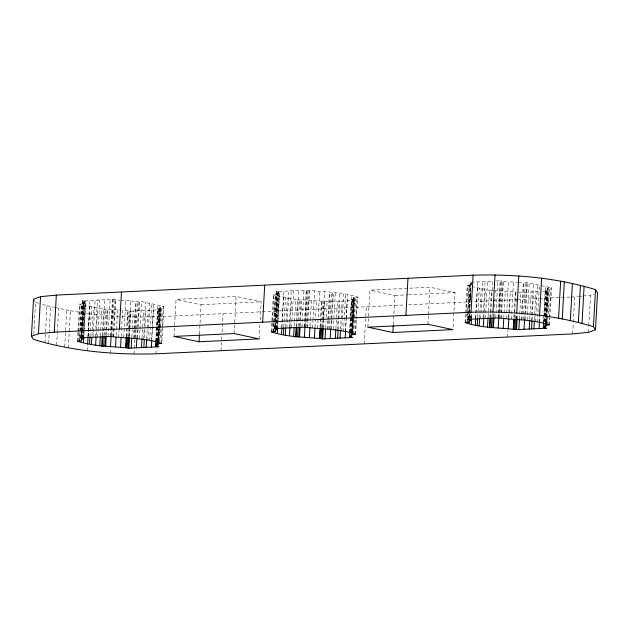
<?xml version="1.0" encoding="UTF-8"?>
<svg xmlns="http://www.w3.org/2000/svg" width="629" height="629" viewBox="0 0 629 629"><rect width="100%" height="100%" fill="white"/><g stroke="black" fill="none" stroke-linecap="round" stroke-linejoin="round"><path stroke-width="0.47" stroke-dasharray="3.15 2.36" d="M33.762 334.518L35.562 302.329L33.526 299.184M44.895 342.813L46.971 305.749L39.949 303.642M48.559 343.591L49.109 333.842M49.164 332.867L50.635 306.535M56.626 345.313L57.278 333.606M57.333 332.631L58.694 308.249M64.685 347.027L66.76 309.963M68.349 347.813L70.424 310.75L55.108 307.487M77.461 341.154L77.949 332.379M78.004 331.404L79.529 304.09L83.555 303.901L82.022 331.208M78.082 341.122L78.578 332.348M78.633 331.373L80.158 304.059M79.348 341.563L81.424 304.499M79.466 341.06L79.576 339.11M79.631 338.135L79.962 332.285M80.017 331.302L81.542 303.996M80.363 337.859L80.693 332.002M80.74 331.027L82.43 300.796L112.481 299.357L119.919 300.23M80.866 337.962L81.196 332.112M81.251 331.137L82.942 300.898M81.125 336.114L81.345 332.214M81.393 331.239L82.926 303.933M81.251 336.397L83.107 303.233L84.176 302.014L85.678 301.48L83.602 338.544M81.298 338.693L83.311 302.604M81.754 336.083L81.967 332.183M81.982 338.198L84.058 301.142M82.155 338.103L82.485 332.254M82.541 331.279L84.176 302.014M82.706 337.742L83.036 331.892M83.091 330.917L84.781 300.678M83.099 338.441L85.174 301.377M83.846 336.594L85.591 305.38M87.871 337.498L89.947 300.434M88.068 336.507L89.758 306.268M87.376 350.872L87.753 344.039M88.194 336.24L89.444 313.808L70.424 310.75M89.955 336.908L90.23 332.033M90.285 331.058L91.645 306.677M91.96 335.359L93.54 307.078M93.037 337.246L95.113 300.19M95.388 337.136L95.655 332.261M95.875 328.362L97.456 300.072M96.182 335.273L96.402 331.373M96.457 330.398L97.707 307.966M97.731 337.026L98.061 331.176M98.116 330.201L99.807 299.962M100.349 336.161L100.616 331.286M100.671 330.311L101.874 308.855M102.299 335.587L103.769 309.256L79.529 304.09M102.897 336.782L104.964 299.719M104.304 335.493L105.782 309.161M105.688 335.43L107.158 309.091M106.317 335.399L106.537 331.499M106.592 330.524L107.787 309.059L120.949 310.105M108.062 336.531L110.13 299.467M110.405 336.421L110.735 330.571M110.79 329.588L112.481 299.357M110.916 336.531L111.239 330.673M111.294 329.698L112.984 299.467M110.185 353.018L110.515 347.169M111.199 334.88L111.443 330.587M111.475 330.005L112.622 309.523M112.033 336.767L112.355 330.909M112.41 329.934L114.101 299.703M113.141 337.002L115.217 299.939M113.652 337.113L115.72 300.049M116.168 335.265L116.444 330.382M116.499 329.407L117.592 309.9M118.692 337.333L119.07 330.5M121.153 336.539L121.483 330.689M121.539 329.714L122.624 310.207L130.911 311.119L160.953 309.68L159.97 327.237M123.732 337.631L125.8 300.568L120.76 300.269M126.193 336.759L127.663 310.427M126.696 336.869L128.174 310.537M127.868 336.13L128.198 330.28M128.253 329.305L129.291 310.773M128.693 338.017L130.769 300.953L125.8 300.568M128.984 336.366L129.37 329.541M129.417 328.566L130.4 311.009M129.488 336.476L129.873 329.651M129.928 328.676L130.911 311.119M131.783 337.341L132.224 329.541M132.279 328.558L133.254 311.009M133.529 338.473L134.016 329.698M134.071 328.723L135.597 301.409L139.622 301.22L163.862 306.378L161.787 343.442M134.158 338.441L134.645 329.667M134.7 328.692L136.226 301.377M133.969 354.064L134.244 349.189M134.299 348.214L135.337 329.682M135.392 328.708L136.045 317L157.973 316.757L261.365 311.811M135.542 338.378L136.029 329.604M136.084 328.621L137.609 301.315M136.918 338.316L138.993 301.252M137.547 338.284L139.622 301.22M139.441 338.685L139.937 329.911M139.984 328.936L141.517 301.621M142.06 337.82L143.585 310.514M143.609 339.574L144.151 329.816M144.371 325.916L145.684 302.51M144.403 337.71L144.898 328.928M144.953 327.953L145.928 310.396M146.699 338.575L147.241 328.818M147.296 327.843L148.279 310.286M147.776 340.462L148.428 328.755M148.483 327.78L149.844 303.398M149.671 340.863L151.738 303.799M151.558 341.264L153.633 304.2M151.809 339.298L153.445 310.042M155.725 342.152L157.8 305.089M155.913 341.177L157.714 308.988L160.073 307.872L159.837 306.575L163.862 306.378M156.417 341.288L158.217 309.098M155.906 353.82L156.236 347.971M156.613 341.138L157.973 316.757M156.865 341.004L158.61 309.79M157.36 341.618L158.068 328.943M158.123 327.961L159.216 308.454M157.533 341.523L158.241 328.841M158.296 327.866L159.334 309.334M157.769 343.638L158.587 329.006M158.634 328.031L159.837 306.575M158.225 341.036L160.073 307.872M158.264 343.332L160.285 307.243M158.39 343.607L159.208 328.975M159.263 328L160.466 306.543M158.705 340.784L159.357 329.077M159.412 328.102L160.45 309.57M159.208 340.894L159.915 328.212M159.774 343.544L160.709 328.409M160.647 327.937L161.968 305.977M161.158 343.473L163.233 306.409M173.989 336.436L176.057 299.373L236.15 296.503L261.169 301.834L260.131 320.365M199.44 333.968L201.076 304.703L176.057 299.373M221.023 350.707L221.84 336.075M222.061 332.175L223.098 313.643M234.082 333.567L236.15 296.503M259.101 338.897L259.919 324.265M271.303 331.884L273.371 294.82L277.397 294.631L275.864 321.938M271.925 331.86L274 294.797M273.19 332.293L273.686 323.51M273.741 322.535L275.266 295.229M273.308 331.79L275.384 294.726M274.205 328.59L274.527 322.732M274.582 321.757L276.273 291.526L306.323 290.087C323.51 292.233 340.997 291.486 357.697 297.116L356.501 318.573M274.708 328.692L275.038 322.842M275.093 321.867L276.784 291.636M274.967 326.844L275.18 322.944M275.235 321.969L276.768 294.663M275.093 327.127L275.305 323.227M275.36 322.252L276.949 293.963L278.018 292.744L279.52 292.218L277.884 321.474M275.14 329.423L275.463 323.573M275.683 319.666L277.153 293.334M275.596 326.821L275.809 322.913M275.824 328.936L277.9 291.872M275.997 328.833L278.018 292.744M276.548 328.472L276.878 322.622M276.933 321.647L278.623 291.408M276.941 329.171L279.017 292.108M277.444 329.281L277.829 322.449M277.688 327.324L277.955 322.449M278.01 321.474L279.433 296.117M281.713 328.228L283.789 291.164M281.91 327.237L283.6 296.998M283.852 326.663L284.072 322.763M284.127 321.789L285.487 297.407M285.747 327.072L287.382 297.808M286.879 327.984L288.955 290.92M289.23 327.866L291.298 290.802M290.024 326.003L291.549 298.696M291.573 327.756L291.903 321.906M291.958 320.932L293.649 290.692M294.246 325.916L294.458 322.017M294.514 321.042L295.716 299.585M296.133 326.317L297.611 299.986L273.371 294.82M296.739 327.512L298.806 290.449M298.146 326.223L299.616 299.891M299.53 326.16L301 299.821M300.159 326.129L301.629 299.797L321.505 301.157L324.753 301.849L354.795 300.41L353.05 331.625M301.904 327.261L303.972 290.197M304.247 327.151L306.323 290.087M304.758 327.261L306.826 290.197M305.041 325.61L305.262 321.71M305.317 320.735L306.465 300.253M305.875 327.497L307.943 290.433M306.983 327.733L307.314 321.883M307.369 320.908L309.059 290.669M307.495 327.843L307.817 321.993M307.872 321.018L309.562 290.779M310.011 325.995L310.286 321.12M310.341 320.145L311.426 300.631M312.534 328.063L312.912 321.238M312.967 320.255L314.602 290.999M314.995 327.277L316.466 300.937M317.574 328.369L319.642 291.306M320.035 327.497L321.505 301.157M320.593 326.624L322.017 301.267M321.71 326.86L322.04 321.01M322.095 320.035L323.125 301.503M322.535 328.747L322.976 320.947M323.031 319.972L324.611 291.683M322.826 327.104L323.157 321.246M323.212 320.271L324.242 301.739M323.282 328.181L324.753 301.849M325.625 328.071L326.011 321.246M326.223 317.346L327.096 301.739M327.371 329.203L327.858 320.428M327.913 319.453L329.439 292.139M328 329.179L328.487 320.397M328.542 319.422L330.068 292.115M329.384 329.109L329.871 320.334M329.926 319.359L331.452 292.045M330.76 329.046L332.835 291.982M331.389 329.014L331.884 320.232M331.939 319.257L333.464 291.95M333.284 329.415L335.359 292.351M335.902 328.55L337.427 301.244M337.451 330.304L339.518 293.24M338.19 329.415L339.77 301.134M340.541 329.305L341.083 319.548M341.138 318.573L342.121 301.016M341.618 331.192L342.27 319.485M342.325 318.51L343.686 294.128M343.513 331.593L345.58 294.529M345.4 332.002L346.115 319.32M346.17 318.345L347.475 294.938M345.596 331.011L346.249 319.304M346.304 318.329L347.287 300.772M349.567 332.883L351.642 295.819M349.755 331.908L351.556 299.719L353.915 298.602L353.679 297.305L357.697 297.116M350.259 332.018L350.966 319.335M351.021 318.36L352.059 299.829M350.707 331.735L352.452 300.528M351.257 331.373L351.91 319.674M351.965 318.699L353.058 299.192M351.375 332.254L352.083 319.571M352.138 318.596L353.176 300.064M351.658 333.394L353.679 297.305M352.067 331.766L353.915 298.602M352.106 334.062L352.924 319.43M352.979 318.455L354.127 297.973M352.287 333.362L354.308 297.273M352.547 331.514L354.292 300.308M353.616 334.274L355.81 296.707M355 334.203L355.817 319.579M355.872 318.604L357.075 297.14M355.629 334.18L356.446 319.548M364.285 343.859L366.353 306.795M367.831 327.166L369.899 290.103L429.992 287.233L455.011 292.564L452.998 328.652M393.282 324.698L394.918 295.433L369.899 290.103M427.924 324.297L428.412 315.514M428.467 314.539L429.992 287.233M465.138 322.622L465.633 313.84M465.688 312.865L467.213 285.558L471.231 285.362M465.767 322.591L466.262 313.808M466.317 312.833L467.842 285.527M467.033 323.023L467.143 321.073M467.198 320.098L469.108 285.959M467.15 322.52L469.226 285.456M468.047 319.32L470.115 282.256L471.679 282.177M468.55 319.43L470.626 282.366M468.754 318.557L470.61 285.393M468.77 320.782L469.148 313.957M469.203 312.983L470.783 284.693L471.86 283.482M469.085 318.203L470.995 284.064M469.438 317.551L470.201 303.893M470.468 299.019L470.964 290.236M469.777 317.716L469.997 313.816M470.814 299.184L470.979 296.259M471.632 284.552L471.742 282.602L470.115 282.256M469.839 319.571L470.17 313.714M470.39 319.21L470.72 313.352M470.893 317.952L471.113 314.052M471.286 320.012L471.616 314.154M471.53 318.054L471.75 314.154M475.555 318.958L475.831 314.083M475.886 313.108L477.631 281.894M475.752 317.967L475.964 314.068M476.019 313.093L477.442 287.736M477.694 317.393L479.329 288.137M479.589 317.802L479.809 313.902M479.864 312.928L481.224 288.538M480.721 318.714L482.797 281.65M483.072 318.604L485.14 281.54M483.866 316.741L485.391 289.426M485.415 318.486L487.491 281.422M488.088 316.646L489.559 290.315M489.975 317.055L490.195 313.148M490.25 312.173L491.453 290.716L473.275 286.848M490.581 318.243L490.824 313.124M490.903 312.393L492.649 281.179L472.465 282.146M491.988 316.953L492.208 313.053M493.372 316.89L493.592 312.99M494.001 316.859L494.221 312.959M494.543 307.109L495.039 298.327M495.361 292.477L495.471 290.527L516.967 292.233M495.746 317.991L495.959 314.091M496.014 313.116L497.814 280.935M498.089 317.881L498.31 313.981M498.365 313.006L500.165 280.817L494.37 281.092M498.6 317.991L498.813 314.091M498.868 313.116L500.668 280.927M498.828 317.315L500.307 290.983M499.709 318.227L501.785 281.163M500.826 318.463L502.901 281.399M501.337 318.573L503.404 281.509L500.165 280.817M503.798 317.7L504.018 313.8M504.073 312.825L505.268 291.369M506.376 318.793L506.644 313.918M506.699 312.943L508.444 281.729L517.628 282.35M507.548 337.01L507.925 330.178M508.633 317.496L509.616 299.947M508.837 318.007L509.058 314.099M509.113 313.124L510.308 291.667M511.408 319.1L513.484 282.036M513.932 317.252L515.348 291.887M514.38 318.329L515.859 291.998M515.497 318.573L515.717 314.665M516.425 301.991L516.59 299.066M516.378 319.477L516.653 314.602M516.613 318.809L516.834 314.909M517.117 318.919L517.392 314.036M519.468 318.801L519.688 314.901M519.743 313.926L520.938 292.469M521.213 319.941L523.281 282.877L527.306 282.68L539.423 285.259L537.732 315.499M521.842 319.909L523.91 282.846M523.218 319.839L523.493 314.964M523.548 313.989L525.294 282.775M524.602 319.776L526.677 282.712M525.231 319.744L527.306 282.68M527.126 320.145L529.201 283.081M529.744 319.288L529.956 315.381M530.011 314.406L531.269 291.974M531.293 321.034L531.568 316.159M531.623 315.184L533.361 283.97M532.032 320.145L532.252 316.245M532.307 315.271L533.612 291.864M534.383 320.035L535.963 291.754M535.46 321.922L537.528 284.858M537.355 322.323L537.677 316.473M539.242 322.732L539.627 315.9M539.438 321.741L539.761 315.884M543.409 323.62L545.485 286.557M543.653 321.663L545.398 290.456L547.757 289.332L547.521 288.035L551.539 287.846L549.903 317.102M544.156 321.773L545.901 290.559M544.604 321.49L546.294 291.258M545.099 322.103L545.374 317.228M545.429 316.253L546.9 289.922M545.272 322.009L545.492 318.109M545.547 317.134L547.018 290.802M545.555 323.149L547.521 288.035M545.901 322.496L547.757 289.332M545.948 324.792L546.334 317.967M546.389 316.992L547.969 288.703M546.129 324.092L548.15 288.003M546.389 322.245L548.134 291.038M546.837 323.33L548.637 291.141L545.398 290.456M547.458 325.004L549.652 287.437M548.842 324.941L549.227 318.109M549.274 317.134L550.918 287.878M549.471 324.91L549.848 318.077M572.665 333.897L573.263 323.164M573.318 322.19L574.733 296.833L578.452 296.463M588.453 332.34L588.783 326.482M588.838 325.507L590.529 295.276L594.035 294.01M579.38 296.369L582.163 296.094M583.099 296.007L590.529 295.276M103.769 309.256L107.787 309.059M297.611 299.986L301.629 299.797M491.453 290.716L493.458 290.622M201.076 304.703L261.169 301.834M394.918 295.433L407.521 294.836M408.488 294.789L455.011 292.564M518.595 292.579L541.129 291.502M542.851 291.424L548.637 291.141M262.348 311.764L404.628 304.963M408.551 304.774L491.957 300.788M492.939 300.741L516.425 299.616M517.392 299.569L569.874 297.061M570.849 297.014L574.733 296.833M503.404 281.509L508.444 281.729M136.045 317L112.261 315.955L89.444 313.808M518.453 282.413L523.281 282.877M130.769 300.953L135.597 301.409M541.317 285.668L551.539 287.846M467.213 285.558L472.442 286.667M351.556 299.719L354.795 300.41M276.273 291.526L279.52 292.218M157.714 308.988L160.953 309.68M82.43 300.796L85.678 301.48M46.971 305.749L54.22 307.298M35.562 302.329L39.069 303.382M276.949 293.963L277.397 294.631M83.107 303.233L83.555 303.901"/><path stroke-width="0.94" d="M31.45 336.248L33.526 299.184L40.547 296.66L56.335 295.103L473.094 275.18C514.27 274.063 555.973 277.562 595.514 289.607L597.55 292.752L595.474 329.816L588.453 332.34L572.665 333.897L155.906 353.82C114.73 354.937 73.027 351.438 33.486 339.393L31.45 336.248L38.471 333.724L54.267 332.167L471.027 312.243C512.203 311.127 553.905 314.626 593.438 326.671L595.474 329.816M38.471 333.724L40.547 296.66M54.267 332.167L56.335 295.103M155.858 342.152L155.638 346.052L158.885 346.744L128.835 348.183C111.647 346.036 94.161 346.783 77.461 341.154L81.479 340.965L81.589 339.015M83.515 342.443L83.791 337.569M87.683 343.332L88.013 337.482M89.577 343.741L89.955 336.908M91.472 344.142L91.85 337.309M95.639 345.03L96.072 337.223M99.799 345.919L100.294 337.136M101.694 346.32L102.244 336.562M102.323 346.288L102.873 336.531M103.706 346.225L104.249 336.468M105.09 346.154L105.633 336.405M105.719 346.123L106.262 336.373M110.547 346.587L111.144 335.855M115.516 346.964L116.058 337.215M119.384 329.053L121.452 291.99M120.556 347.271L121.098 337.514M125.596 347.491L126.138 337.734M126.099 347.601L126.641 337.844M127.215 347.837L127.813 337.105M128.332 348.073L128.929 337.341M128.835 348.183L129.44 337.451M131.186 348.065L131.728 338.316M136.351 347.821L136.894 338.072M141.509 347.578L142.005 338.795M143.86 347.46L144.293 339.66M146.203 347.35L146.643 339.55M151.369 347.106L151.754 340.273M156.149 346.162L156.306 343.237M155.638 346.052L157.14 345.518L157.36 341.618M157.14 345.518L158.005 344.936L158.17 342.011M199.008 341.767L173.989 336.436L234.082 333.567L259.101 338.897L199.008 341.767L199.385 334.942M262.647 322.205L264.715 285.141M349.7 332.883L349.48 336.782L352.727 337.474L322.677 338.913C305.49 336.767 288.003 337.514 271.303 331.884L275.321 331.695L275.431 329.745M277.358 333.181L277.633 328.299M281.525 334.062L281.855 328.212M283.42 334.471L283.797 327.638M285.314 334.872L285.692 328.047M289.482 335.76L289.969 326.978M293.641 336.649L294.136 327.866M295.536 337.05L296.086 327.292M296.165 337.018L296.707 327.269M297.548 336.955L298.091 327.198M298.932 336.885L299.475 327.135M299.561 336.861L300.104 327.104M304.389 337.317L304.986 326.585M309.358 337.694L309.955 326.97M314.398 338.001L314.94 328.252M319.438 338.221L319.98 328.472M319.941 338.331L320.538 327.599M321.057 338.567L321.655 327.835M322.174 338.803L322.716 329.053M322.677 338.913L323.282 328.181M325.028 338.803L325.57 329.046M330.194 338.551L330.736 328.802M335.351 338.308L335.847 329.525M337.702 338.198L338.135 330.39M340.045 338.08L340.486 330.28M345.211 337.836L345.541 331.986M349.48 336.782L350.982 336.256L351.147 333.323M392.85 332.497L367.831 327.166L427.924 324.297L452.943 329.627L392.85 332.497L393.227 325.673M405.902 315.357L407.977 278.293M543.598 322.638L543.322 327.52L546.57 328.204L516.519 329.643C499.332 327.497 481.845 328.244 465.138 322.622L469.163 322.425L469.273 320.476M471.027 312.243L473.094 275.18M471.2 323.911L471.475 319.029M475.367 324.8L475.697 318.942M477.262 325.201L477.639 318.376M479.156 325.602L479.534 318.777M483.316 326.49L483.811 317.716M487.483 327.379L488.033 317.621M489.378 327.78L489.928 318.03M490.007 327.748L490.549 317.999M491.391 327.685L491.933 317.928M492.955 312L495.031 274.936M492.774 327.623L493.317 317.865M493.403 327.591L493.946 317.834M498.231 328.047L498.773 318.29M503.2 328.432L503.743 318.675M508.24 328.731L508.782 318.982M513.28 328.951L513.822 319.202M513.783 329.061L514.325 319.304M514.899 329.297L515.442 319.548M516.739 313.045L518.815 275.982M516.016 329.533L516.613 318.809M516.519 329.643L517.117 318.919M518.87 329.533L519.468 318.801M524.036 329.281L524.578 319.532M529.193 329.038L529.689 320.263M531.544 328.928L531.977 321.12M533.887 328.81L534.328 321.01M539.556 315.192L541.624 278.128M539.053 328.566L539.383 322.716M543.322 327.52L544.824 326.986L544.989 324.061M544.824 326.986L545.893 325.767L545.555 323.149M545.689 326.396L545.799 324.446M558.576 318.25L560.651 281.187M562.24 319.037L564.315 281.973M570.306 320.751L572.374 283.687M578.365 322.465L580.441 285.409M582.029 323.251L584.105 286.187M593.438 326.671L595.514 289.607M158.005 344.936L157.769 343.638L161.787 343.442C145.079 337.82 127.593 338.567 110.405 336.421L80.363 337.859L83.602 338.544L81.243 339.668L81.479 340.965M350.982 336.256L352.051 335.037L351.603 334.369L355.629 334.18C338.921 328.55 321.435 329.297 304.247 327.151L274.205 328.59L277.444 329.281L275.085 330.398L275.321 331.695M545.445 325.099L549.471 324.91C532.763 319.28 515.277 320.027 498.089 317.881L468.047 319.32L471.286 320.012L468.927 321.128L469.163 322.425"/></g></svg>
